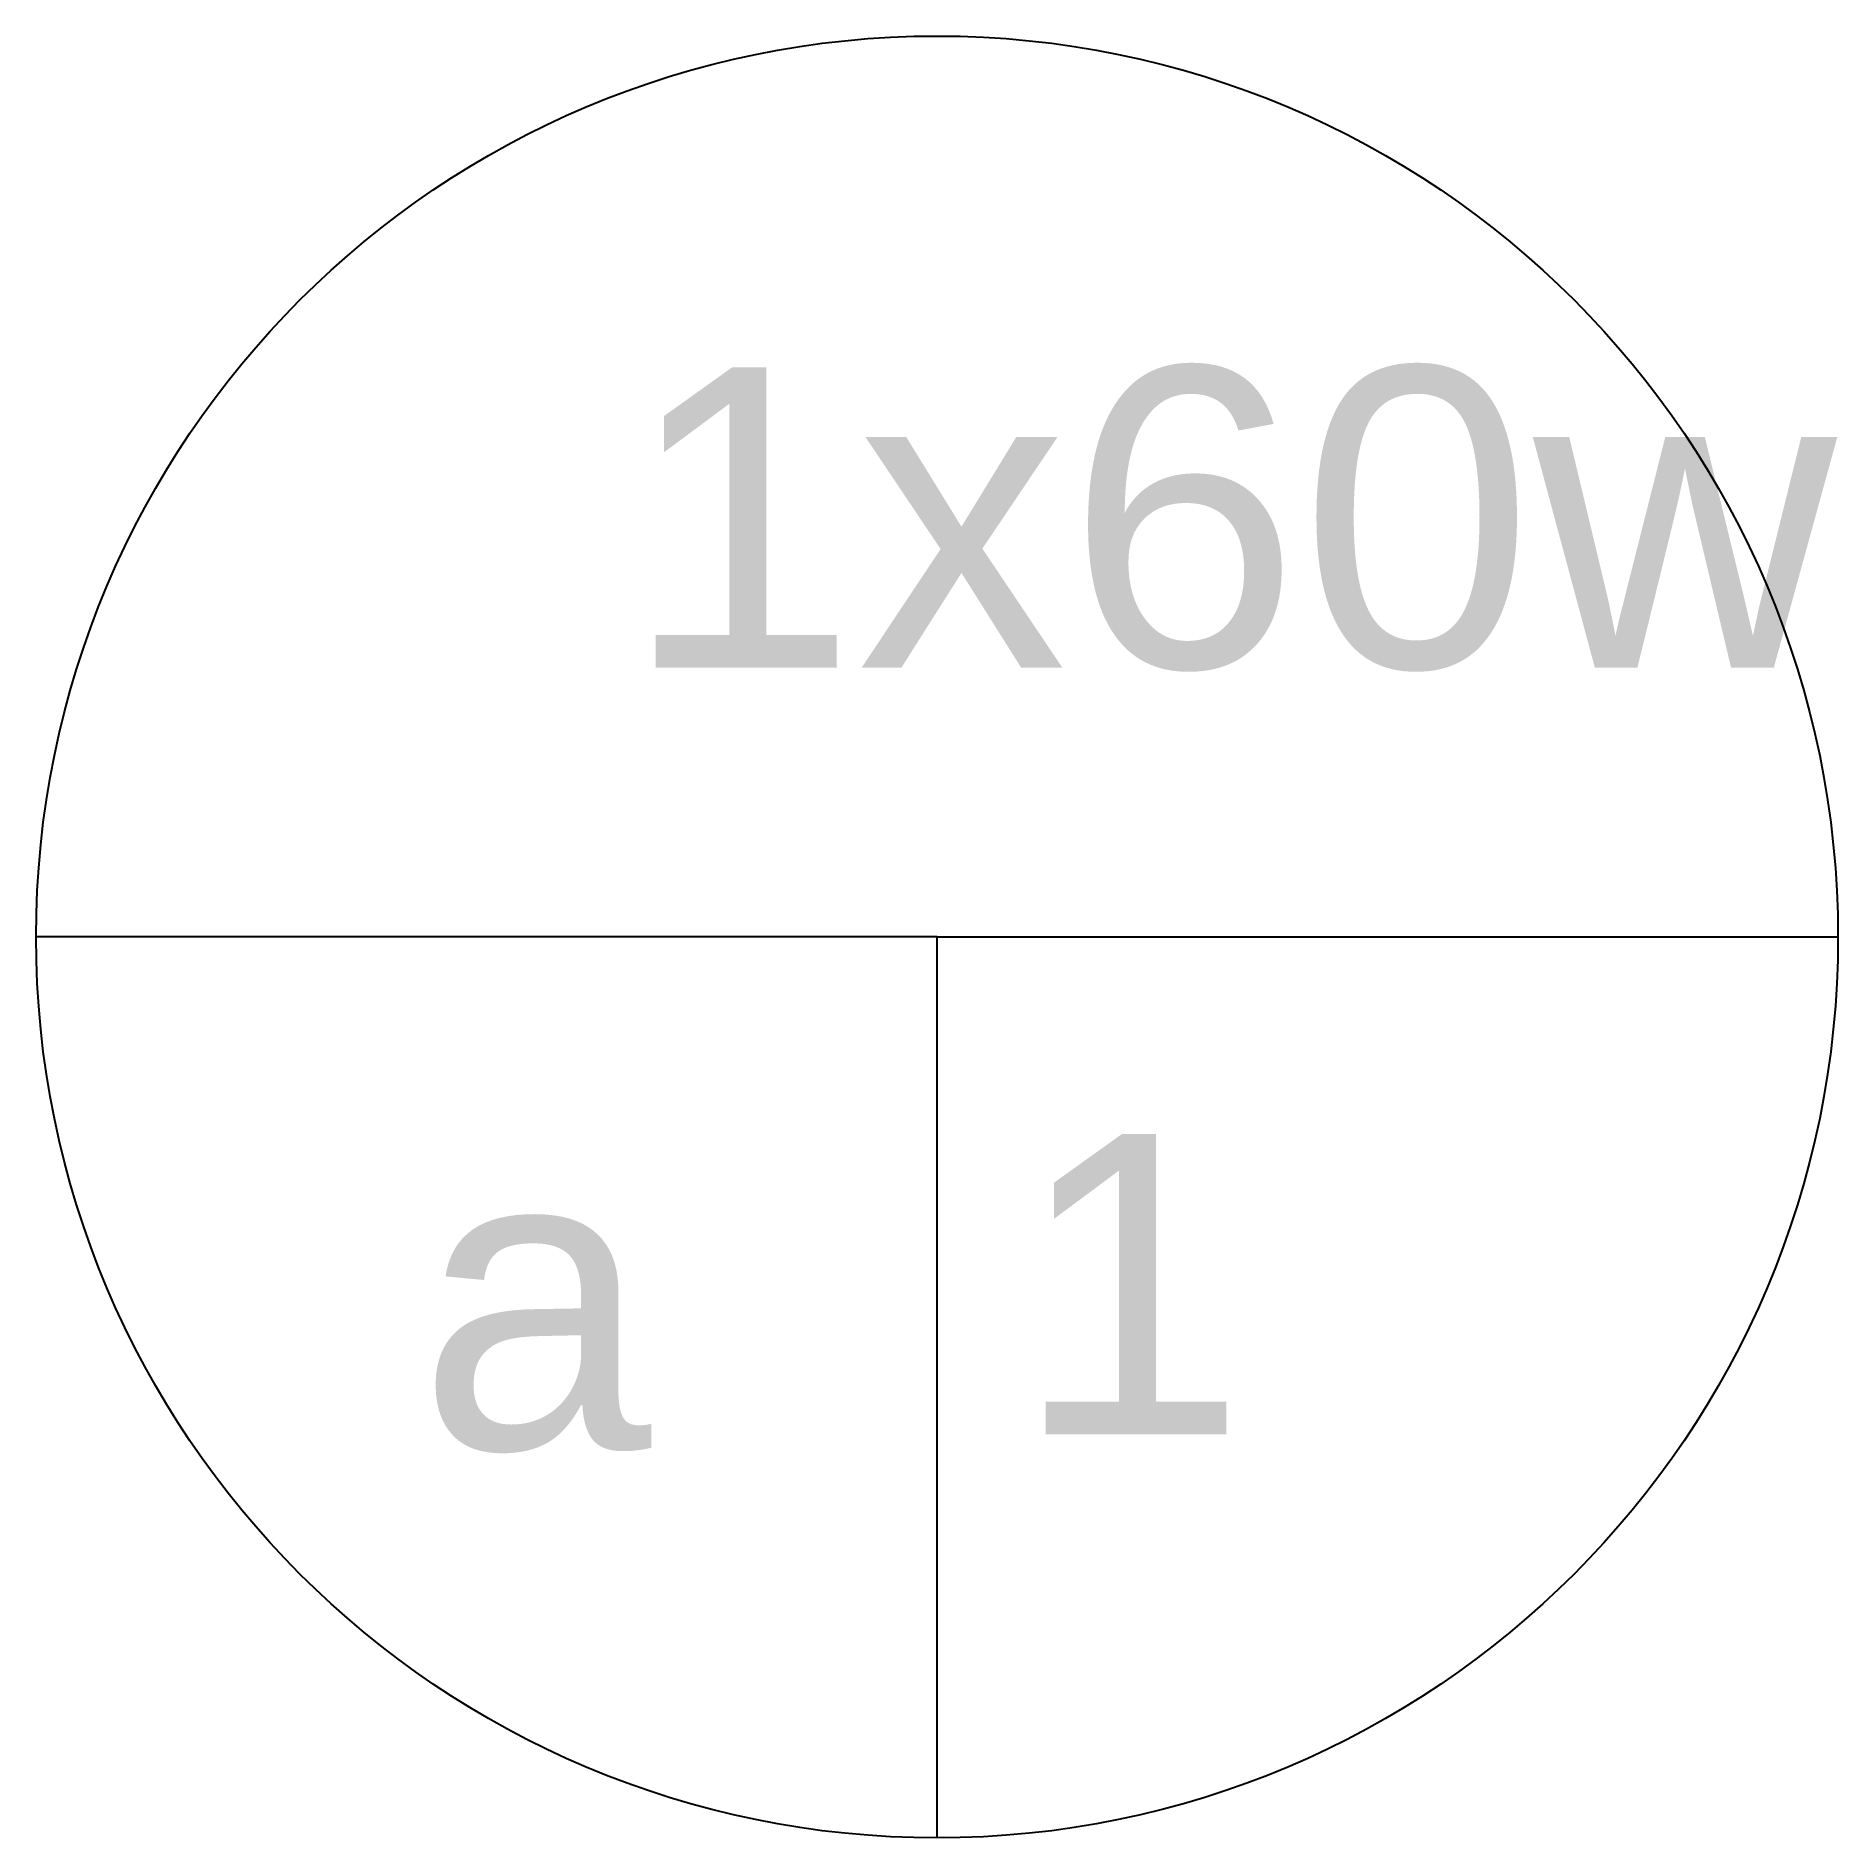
# Model space of a CAD drawing. Header units: millimetres. Extents: x 1602 to 1902, y 1942 to 2242.
import ezdxf

# ---------------------------------------------------------------- set-up
doc = ezdxf.new("R2010")
doc.units = ezdxf.units.MM
doc.styles.get("Standard").update_dxf_attribs({"font": 'arial.ttf'})

# ---------------------------------------------------------------- blocks, each defined once
blk = doc.blocks.new('Ponto de Luz Teto')
for p, q in [((0, 0), (-150, 0)), ((0, -150), (0, 0)), ((0, 0), (150, 0))]:
    blk.add_line(p, q)
blk.add_circle((0, 0), 150)
for tag, p in [('POT', (-52.16, 44.86)), ('CIRCUITO', (12.75, -82.78)), ('A', (-86.43, -85.25))]:
    blk.add_attdef(tag, p, '', height=50)

msp = doc.modelspace()

# ---------------------------------------------------------------- block references
msp.add_blockref('Ponto de Luz Teto', (1752.43, 2091.6)).add_auto_attribs({'POT': '1x60w', 'CIRCUITO': '1', 'A': 'a'})

doc.saveas('drawing.dxf')
